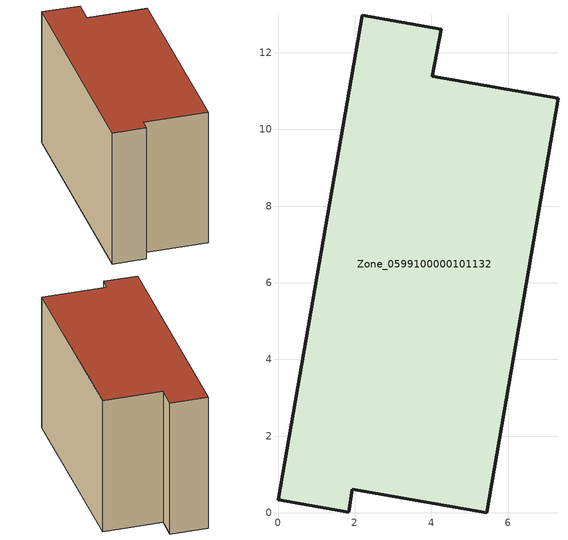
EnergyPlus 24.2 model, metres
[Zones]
Zone_0599100000101132
 floor ground (C_G): 1.84,0.02 0,0.34 2.2,12.98 4.25,12.61 4.02,11.39 7.3,10.81 5.44,0 1.94,0.62 z0
 wall outside (C_F): 0,0.34 1.84,0.02 1.94,0.62 5.44,0 7.3,10.81 4.02,11.39 4.25,12.61 2.2,12.98 0,0.34 z0:8.02
 roof outside (C_R): 4.25,12.61 2.2,12.98 0,0.34 1.84,0.02 1.94,0.62 5.44,0 7.3,10.81 4.02,11.39 z8.02
[BUILDING]
Pand.0599100000101132: North Axis=0; Terrain=City; Loads Convergence Tolerance Value=0.04; Temperature Convergence Tolerance Value=0.4; Solar Distribution=FullExterior; Maximum Number of Warmup Days=25; Minimum Number of Warmup Days=1
[Site:Location]
Rotterdam.The.Hague.AP_ZH_NLD Design_Conditions: Latitude=51.96; Longitude=4.45; Time Zone=1; Elevation=-4.5
[SITE:GROUNDTEMPERATURE:BUILDINGSURFACE]
18, 18, 18, 18, 18, 18, 18, 18, 18, 18, 18, 18
[MATERIAL] Thermal Absorptance=0.9; Solar Absorptance=0.7; Visible Absorptance=0.7
Name | Roughness | Thickness | Conductivity | Density | Specific Heat
G.TI.1975-1991 | MediumSmooth | 0.15 | 0.288461 | 540 | 1210
F.TI.1975-1991 | Rough | 0.3 | 0.230769 | 1920 | 840
R.TI.1975-1991 | MediumRough | 0.2 | 0.153846 | 1500 | 1000
[CONSTRUCTION]
C_G: G.TI.1975-1991
C_F: F.TI.1975-1991
C_R: R.TI.1975-1991
[ZONE]
Zone_0599100000101132: Type=1; Multiplier=1; Ceiling Height=Autocalculate; Volume=Autocalculate; Floor Area=autocalculate; Part of Total Floor Area=Yes
[ZONEINFILTRATION:DESIGNFLOWRATE]
Infil_Zone_0599100000101132: Zone or ZoneList or Space or SpaceList=Zone_0599100000101132; Schedule=AlwaysOn; Design Flow Rate Calculation Method=Flow/Area; Flow Rate per Floor Area=0.003; Constant Term Coefficient=1; Temperature Term Coefficient=0; Velocity Term Coefficient=0; Velocity Squared Term Coefficient=0
[HVACTEMPLATE:ZONE:IDEALLOADSAIRSYSTEM]
Zone_0599100000101132: Maximum Heating Supply Air Temperature=50; Minimum Cooling Supply Air Temperature=13; Maximum Heating Supply Air Humidity Ratio=0.0156; Minimum Cooling Supply Air Humidity Ratio=0.0077; Heating Limit=NoLimit; Cooling Limit=NoLimit; Dehumidification Control Type=ConstantSensibleHeatRatio; Cooling Sensible Heat Ratio=0.7; Dehumidification Setpoint=60; Humidification Control Type=None; Humidification Setpoint=30; Outdoor Air Method=None; Outdoor Air Flow Rate per Person=0.00944; Outdoor Air Flow Rate per Zone Floor Area=0; Outdoor Air Flow Rate per Zone=0; Demand Controlled Ventilation Type=None; Outdoor Air Economizer Type=NoEconomizer; Heat Recovery Type=None; Sensible Heat Recovery Effectiveness=0.7; Latent Heat Recovery Effectiveness=0.65
[ZONECONTROL:THERMOSTAT]
ThermostatControl_Zone_0599100000101132: Zone or ZoneList=Zone_0599100000101132; Control Type Schedule=DualSetpointControlType; Control 1=Thermostat_Zone_0599100000101132; Temperature Difference Between Cutout And Setpoint=0
[THERMOSTATSETPOINT:DUALSETPOINT]
Thermostat_Zone_0599100000101132: Heating Setpoint Temperature Schedule=HeatingSetpoint_Zone_0599100000101132; Cooling Setpoint Temperature Schedule=CoolingSetpoint_Zone_0599100000101132
[SCHEDULE:COMPACT]
HeatingSetpoint_Zone_0599100000101132: Through: 12/31, For: AllDays, Until: 24:00, 21
CoolingSetpoint_Zone_0599100000101132: Through: 12/31, For: AllDays, Until: 24:00, 24
DualSetpointControlType: Through: 12/31, For: AllDays, Until: 24:00, 4
AlwaysOn: Through: 12/31, For: AllDays, Until: 24:00, 1
